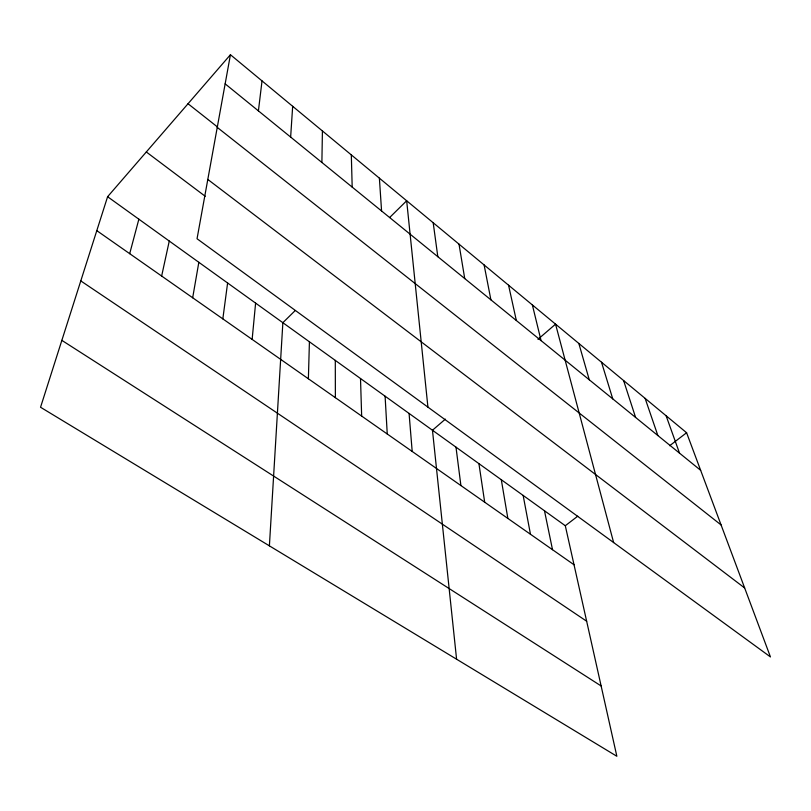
<?xml version="1.0" encoding="UTF-8"?>
<svg xmlns="http://www.w3.org/2000/svg" width="811" height="811" viewBox="0 0 811 811"><rect width="100%" height="100%" fill="white"/><g stroke="black" fill="none" stroke-linecap="round" stroke-linejoin="round"><path stroke-width="1.22" d="M321.886 162.474L322.423 130.946M308.383 378.788L309.417 341.796M269.394 545.844L282.867 322.707L295.204 310.552M290.642 137.089L292.67 106.292M252.14 339.404L255.607 303.111M258.415 110.894L262.024 80.897M222.832 318.885L227.607 282.978M192.673 297.769L198.837 262.298M230.436 54.722L197.043 238.748L770.45 656.93L686.593 432.739L230.436 54.722L107.599 196.718L40.55 407.254L616.857 756.278L565.297 525.731L107.599 196.718M161.642 276.044L169.266 241.049M129.699 253.681L138.863 219.193M389.635 217.541L406.666 200.763L427.924 407.132M445.371 419.125L432.466 430.246L456.583 659.211M537.957 339.322L555.555 324.157L613.633 542.569M565.297 525.731L577.736 516.191M669.653 445.726L686.593 432.739M61.849 340.356L601.133 685.964M80.786 280.91L586.657 621.236M96.793 230.638L574.036 564.77M146.315 151.971L205.254 196.303M207.798 179.434L744.66 587.975M188.03 103.737L217.571 127.053M217.247 127.388L721.08 524.95M225.154 83.847L700.653 470.319M666.115 415.769L679.527 453.156M645.12 398.373L657.863 435.537M623.598 380.531L635.601 417.452M601.509 362.223L612.751 398.88M578.831 343.438L589.273 379.801M532.371 304.936L541.069 340.62M508.568 285.208L516.333 320.507M544.475 510.758L552.514 549.706M484.116 264.944L490.898 299.837M523.146 495.42L530.465 534.267M501.299 479.717L507.858 518.442M459.006 244.141L464.733 278.579M478.916 463.628L484.684 502.212M433.196 222.751L437.818 256.702M455.985 447.145L460.901 485.556M409.079 413.428L412.191 451.463M379.386 178.156L381.575 210.992M385.093 396.194L387.252 433.997M360.51 378.514L361.655 416.084M351.315 154.891L352.187 187.098M335.298 360.388L335.379 397.684"/></g></svg>
